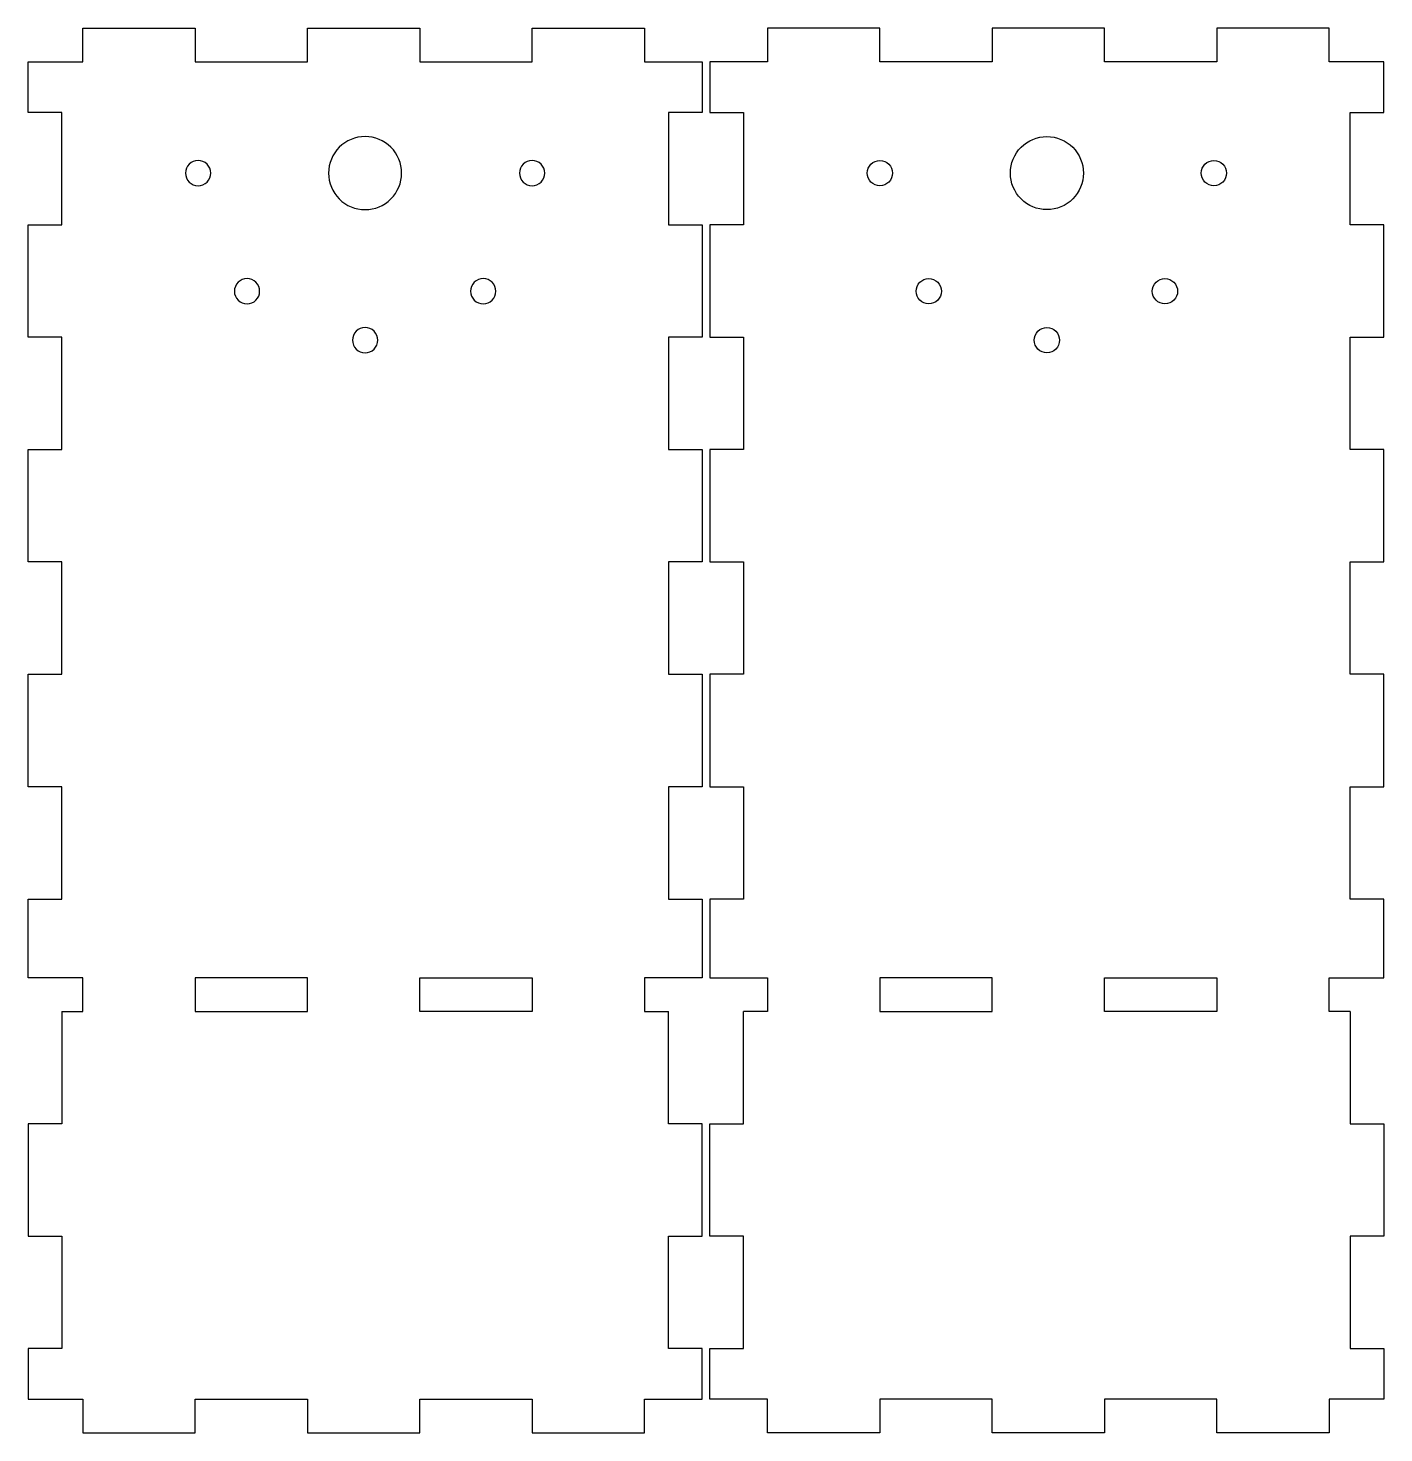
# Model space of a CAD drawing. Extents: x -523 to -40, y -248 to 252.
import ezdxf

# ---------------------------------------------------------------- set-up
doc = ezdxf.new("R2010")
doc.units = 0
doc.layers.add('6MM_ENGRAVE', color=245, linetype='CONTINUOUS')

msp = doc.modelspace()

# ---------------------------------------------------------------- linework, layer by layer
at = {"layer": '6MM_ENGRAVE'}
for points in [[(-522.77, -86.1), (-522.77, -58.06), (-510.77, -58.06), (-510.77, -18.06), (-522.77, -18.06), (-522.77, 21.94), (-510.77, 21.94), (-510.77, 61.94), (-522.77, 61.94), (-522.77, 101.94), (-510.77, 101.94), (-510.77, 141.94), (-522.77, 141.94), (-522.77, 181.94), (-510.77, 181.94), (-510.77, 221.94), (-522.77, 221.94), (-522.77, 239.94), (-510.77, 239.94), (-503.27, 239.94), (-503.27, 251.94), (-463.27, 251.94), (-463.27, 239.94), (-423.27, 239.94), (-423.27, 251.94), (-383.27, 251.94), (-383.27, 239.94), (-343.27, 239.94), (-343.27, 251.94), (-303.27, 251.94), (-303.27, 239.94), (-294.77, 239.94), (-282.76, 239.94), (-282.76, 221.94), (-294.77, 221.94), (-294.77, 181.94), (-282.76, 181.94), (-282.76, 141.94), (-294.77, 141.94), (-294.77, 101.94), (-282.76, 101.94), (-282.76, 61.94), (-294.77, 61.94), (-294.77, 21.94), (-282.76, 21.94), (-282.76, -18.06), (-294.77, -18.06), (-294.77, -58.06), (-282.76, -58.06), (-282.76, -86.1)], [(-40.02, -86.1), (-40.02, -58.06), (-52.02, -58.06), (-52.02, -18.06), (-40.02, -18.06), (-40.02, 21.94), (-52.02, 21.94), (-52.02, 61.94), (-40.02, 61.94), (-40.02, 101.94), (-52.02, 101.94), (-52.02, 141.94), (-40.02, 141.94), (-40.02, 181.94), (-52.02, 181.94), (-52.02, 221.94), (-40.02, 221.94), (-40.02, 239.94), (-52.02, 239.94), (-59.51, 239.94), (-59.51, 251.94), (-99.51, 251.94), (-99.51, 239.94), (-139.51, 239.94), (-139.51, 251.94), (-179.51, 251.94), (-179.51, 239.94), (-219.51, 239.94), (-219.51, 251.94), (-259.51, 251.94), (-259.51, 239.94), (-268.02, 239.94), (-280.02, 239.94), (-280.02, 221.94), (-268.02, 221.94), (-268.02, 181.94), (-280.02, 181.94), (-280.02, 141.94), (-268.02, 141.94), (-268.02, 101.94), (-280.02, 101.94), (-280.02, 61.94), (-268.02, 61.94), (-268.02, 21.94), (-280.02, 21.94), (-280.02, -18.06), (-268.02, -18.06), (-268.02, -58.06), (-280.02, -58.06), (-280.02, -86.1)], [(-510.77, -98.1), (-503.27, -98.1), (-503.27, -86.1), (-522.77, -86.1)], [(-282.76, -86.1), (-303.27, -86.1), (-303.27, -98.1), (-294.77, -98.1)], [(-280.02, -86.1), (-259.51, -86.1), (-259.51, -98.1), (-268.02, -98.1)], [(-52.02, -98.1), (-59.51, -98.1), (-59.51, -86.1), (-40.02, -86.1)], [(-510.77, -98.1), (-510.77, -138.06), (-522.77, -138.06), (-522.77, -151.81), (-522.77, -163.81), (-522.77, -178.06), (-510.77, -178.06), (-510.77, -218.06), (-522.77, -218.06), (-522.77, -236.06), (-510.77, -236.06), (-503.27, -236.06), (-503.27, -248.06), (-463.27, -248.06), (-463.27, -236.06), (-423.27, -236.06), (-423.27, -248.06), (-383.27, -248.06), (-383.27, -236.06), (-343.27, -236.06), (-343.27, -248.06), (-303.27, -248.06), (-303.27, -236.06), (-294.77, -236.06), (-294.77, -236.06), (-282.76, -236.06), (-282.76, -218.06), (-294.77, -218.06), (-294.77, -178.06), (-282.76, -178.06), (-282.76, -163.81), (-282.76, -151.81), (-282.76, -138.06), (-294.77, -138.06), (-294.77, -98.1)], [(-52.02, -98.1), (-52.02, -138.06), (-40.02, -138.06), (-40.02, -151.81), (-40.02, -163.81), (-40.02, -178.06), (-52.02, -178.06), (-52.02, -218.06), (-40.02, -218.06), (-40.02, -236.06), (-52.02, -236.06), (-59.51, -236.06), (-59.51, -248.06), (-99.51, -248.06), (-99.51, -236.06), (-139.51, -236.06), (-139.51, -248.06), (-179.51, -248.06), (-179.51, -236.06), (-219.51, -236.06), (-219.51, -248.06), (-259.51, -248.06), (-259.51, -236.06), (-268.02, -236.06), (-268.02, -236.06), (-280.02, -236.06), (-280.02, -218.06), (-268.02, -218.06), (-268.02, -178.06), (-280.02, -178.06), (-280.02, -163.81), (-280.02, -151.81), (-280.02, -138.06), (-268.02, -138.06), (-268.02, -98.1)]]:
    msp.add_lwpolyline(points, dxfattribs=at)
for points in [[(-402.77, 213.33, 0.414214), (-415.77, 200.33, 0.414214), (-402.77, 187.33, 0.414214), (-389.77, 200.33, 0.414214)], [(-160.02, 213.33, -0.414214), (-147.02, 200.33, -0.414214), (-160.02, 187.33, -0.414214), (-173.02, 200.33, -0.414214)], [(-466.72, 200.33, 0.414214), (-462.22, 195.83, 0.414214), (-457.72, 200.33, 0.414214), (-462.22, 204.83, 0.414214)], [(-338.81, 200.33, 0.414214), (-343.31, 204.83, 0.414214), (-347.81, 200.33, 0.414214), (-343.31, 195.83, 0.414214)], [(-223.98, 200.33, -0.414214), (-219.48, 204.83, -0.414214), (-214.98, 200.33, -0.414214), (-219.48, 195.83, -0.414214)], [(-96.06, 200.33, -0.414214), (-100.56, 195.83, -0.414214), (-105.06, 200.33, -0.414214), (-100.56, 204.83, -0.414214)], [(-447.99, 155.1, 0.414214), (-441.63, 155.1, 0.414214), (-441.63, 161.47, 0.414214), (-447.99, 161.47, 0.414214)], [(-357.54, 155.1, 0.414214), (-357.54, 161.47, 0.414214), (-363.9, 161.47, 0.414214), (-363.9, 155.1, 0.414214)], [(-205.25, 155.1, -0.414214), (-205.25, 161.47, -0.414214), (-198.88, 161.47, -0.414214), (-198.88, 155.1, -0.414214)], [(-114.79, 155.1, -0.414214), (-121.16, 155.1, -0.414214), (-121.16, 161.47, -0.414214), (-114.79, 161.47, -0.414214)], [(-402.77, 136.37, 0.414214), (-398.27, 140.87, 0.414214), (-402.77, 145.37, 0.414214), (-407.27, 140.87, 0.414214)], [(-160.02, 136.37, -0.414214), (-164.52, 140.87, -0.414214), (-160.02, 145.37, -0.414214), (-155.52, 140.87, -0.414214)]]:
    msp.add_lwpolyline(points, format="xyb", close=True, dxfattribs=at)
for points in [[(-423.27, -86.1), (-463.27, -86.1), (-463.27, -98.1), (-423.27, -98.1)], [(-343.27, -86.1), (-343.27, -98.1), (-383.27, -98.1), (-383.27, -86.1)], [(-219.51, -86.1), (-219.51, -98.1), (-179.51, -98.1), (-179.51, -86.1)], [(-139.51, -86.1), (-99.51, -86.1), (-99.51, -98.1), (-139.51, -98.1)]]:
    msp.add_lwpolyline(points, close=True, dxfattribs=at)

doc.saveas('drawing.dxf')
